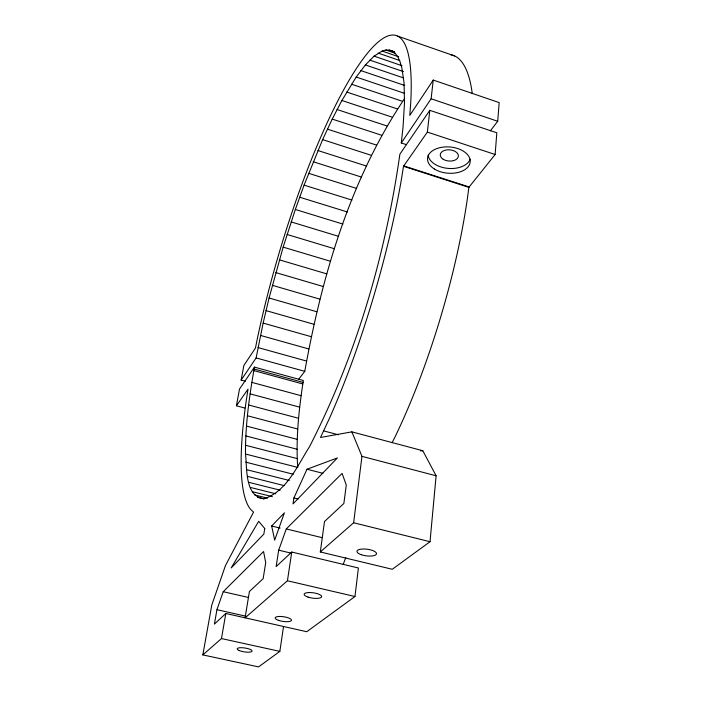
<?xml version="1.0" encoding="UTF-8"?>
<svg xmlns="http://www.w3.org/2000/svg" width="702" height="702" viewBox="0 0 702 702"><rect width="100%" height="100%" fill="white"/><g stroke="black" fill="none" stroke-linecap="round" stroke-linejoin="round"><path stroke-width="1.05" d="M245.498 454.018C245.279 424.824 249.368 395.796 254.466 367.12L303.343 380.502C298.894 409.196 295.753 438.338 297.718 467.4L245.498 454.018C247.253 468.181 244.524 496.586 264.092 498.762C287.004 491.181 297.394 465.593 309.503 446.735C356.239 355.519 385.416 255.484 399.877 154.186L429.817 110.328L496.823 132.801L495.129 154.501L468.857 187.355L467.356 198.771A240.61 61.337 -73.5 0 1 395.279 436.407L392.049 442.795M490.356 130.818L497.718 121.279L499.166 102.597L433.239 80.063L409.792 115.409L410.731 102.606A241.997 50.29 -73.5 0 0 355.756 69.48A241.997 50.29 -73.5 0 0 257.204 339.356L255.458 348.017L243.831 365.531L241.146 380.098L245.323 381.23M291.742 552.044L287.434 580.765L245.068 617.883L249.429 591.479L263.145 578.694L265.707 562.679L263.566 551.526L223.21 591.698L216.944 609.687L214.391 624.122L225.816 613.478L306.748 631.721L354.958 596.524L358.406 567.997L291.742 552.044L276.132 566.593L278.685 550.166L286.276 528.922L342.076 473.385L346.279 485.012L343.866 503.474L324.508 521.516L320.305 551.956L392.269 569.278L430.019 541.716L436.109 475.772L422.815 450.737L351.877 431.862L320.498 437.469L329.264 418.743A243.375 50.913 -73.6 0 0 401.684 177.764L403.501 166.286L427.36 132.09L429.817 110.328M406.414 144.647L401.281 142.971L403.027 127.246L404.51 102.711L404.045 82.652L401.755 67.357L399.973 61.522L397.815 56.888L395.287 53.457L392.427 51.185L389.268 50.053L385.828 50.026L382.134 51.062L374.105 56.151L365.391 64.944L356.204 77.044L341.883 100.491L332.221 119.086L322.622 139.628L304.08 185.135L295.34 209.477L283.16 247.13L269.077 297.999L263.136 323.087L256.116 357.932L241.146 380.098M401.281 142.971L431.125 98.78L433.239 80.063M320.305 551.956L353.632 522.762L361.96 456.361L351.877 431.862M244.875 408.046L236.407 405.8L248.008 389.162L246.262 400.57A243.375 50.913 -73.6 0 0 250.684 509.468L253.554 512.127L225.465 565.558L211.785 605.045L202.834 654.896L258.573 666.9L279.852 651.368L283.555 626.43M293.919 497.929L293.015 503.904L337.372 457.95L307.011 469.234L293.919 497.929L298.113 498.982M298.806 379.08L304.773 371.34C321.928 276.035 349.947 179.756 404.484 98.728M202.834 654.896L221.472 638.566L225.816 613.478M236.407 405.8L239.496 389.048L254.466 367.12M343.173 564.505L345.77 557.528M271.665 526.017L284.389 512.837L274.684 540.145L271.665 526.017L280.133 528.079M420.647 450.965L422.815 450.737M221.472 638.566L279.852 651.368M216.944 609.687L246.428 616.312M223.21 591.698L248.552 597.481M287.434 580.765L354.958 596.524M278.685 550.166L291.295 553.185M286.276 528.922L322.121 537.662M254.773 494.98L267.541 498.157M257.52 497.297L263.855 498.868M353.632 522.762L430.019 541.716M250.377 487.434L275.807 493.796M252.395 491.681L272.376 496.656M247.394 476.351L284.371 485.67M248.71 482.309L280.142 490.198M246.428 469.612L289.285 480.466M245.797 462.153L293.269 474.245M307.011 469.234L322.929 473.315M245.516 445.252L297.227 458.599M245.849 435.924L297.086 449.236M246.49 426.079L297.262 439.364M361.96 456.361L436.109 475.772M323.604 430.879L338.434 434.801M247.411 415.751L297.771 429.036M248.622 404.993L298.578 418.287M250.105 393.857L299.693 407.16M251.842 382.379L301.105 395.709M254.124 369.024L303.045 382.397M253.834 370.595L302.79 383.959M256.116 357.932L304.773 371.34M258.029 347.578L306.458 361.021M260.468 335.424L308.661 348.929M263.136 323.087L311.118 336.662M266.005 310.6L313.812 324.245M269.077 297.999L316.742 311.732M272.332 285.319L319.893 299.14M275.772 272.587L323.262 286.521M279.387 259.845L326.825 273.894M283.16 247.13L330.589 261.302M287.083 234.477L334.529 248.78M291.146 221.911L338.654 236.363M295.34 209.477L342.927 224.087M299.657 197.209L347.358 211.978M304.08 185.135L351.93 200.088M308.599 173.306L356.634 188.434M313.206 161.75L361.451 177.071M317.883 150.509L366.374 166.032M322.622 139.628L371.393 155.353M403.782 165.874L469.173 186.96M403.501 166.286L468.857 187.355M327.404 129.133L376.483 145.077M332.221 119.086L381.634 135.249M337.057 109.521L386.837 125.921M341.883 100.491L392.067 117.12M427.36 132.09L495.129 154.501M346.7 92.032L397.306 108.907M351.474 84.196L402.536 101.325M356.204 77.044L404.65 93.375M360.846 70.604L404.729 85.469M431.125 98.78L497.718 121.279M365.391 64.944L403.536 77.922M374.105 56.151L401.992 65.707M369.822 60.118L403.536 71.622M389.268 50.053L394.375 51.816M392.427 51.185L394.498 51.895M385.828 50.026L395.086 53.22M382.134 51.062L398.71 56.765M378.211 53.124L399.728 60.512M397.648 36.109L454.598 55.941M450.456 54.677A239.268 60.6 -73.4 0 1 472.271 93.62M470.156 159.214A21.341 13.189 4.8 0 1 447.806 168.375A21.341 13.189 4.8 0 1 428.115 155.142M264.751 528.501L263.838 534.125L231.212 567.927L258.669 521.34L264.751 528.501M239.233 650.552A7.555 1.966 8.7 0 0 251.807 651.517A7.555 1.966 8.7 0 0 242.831 647.753A7.555 1.966 8.7 0 0 239.233 650.552M278.387 620.314A8.284 2.369 8.4 0 0 291.462 620.463A8.284 2.369 8.4 0 0 280.116 616.444A8.284 2.369 8.4 0 0 278.387 620.314M308.029 597.104A8.836 2.694 8 0 0 321.656 596.77A8.836 2.694 8 0 0 309.064 592.532A8.836 2.694 8 0 0 308.029 597.104M361.126 554.668A9.854 3.343 7.3 0 0 376.483 553.931A9.854 3.343 7.3 0 0 362.592 549.017A9.854 3.343 7.3 0 0 361.126 554.668M434.45 169.05A21.393 13.145 4.8 0 0 469.717 164.031A21.393 13.145 4.8 0 0 442.453 147.183A21.393 13.145 4.8 0 0 434.45 169.05M443.243 159.301A9.1 5.625 4.8 0 0 458.204 157.064A9.1 5.625 4.8 0 0 446.516 149.93A9.1 5.625 4.8 0 0 443.243 159.301"/></g></svg>
